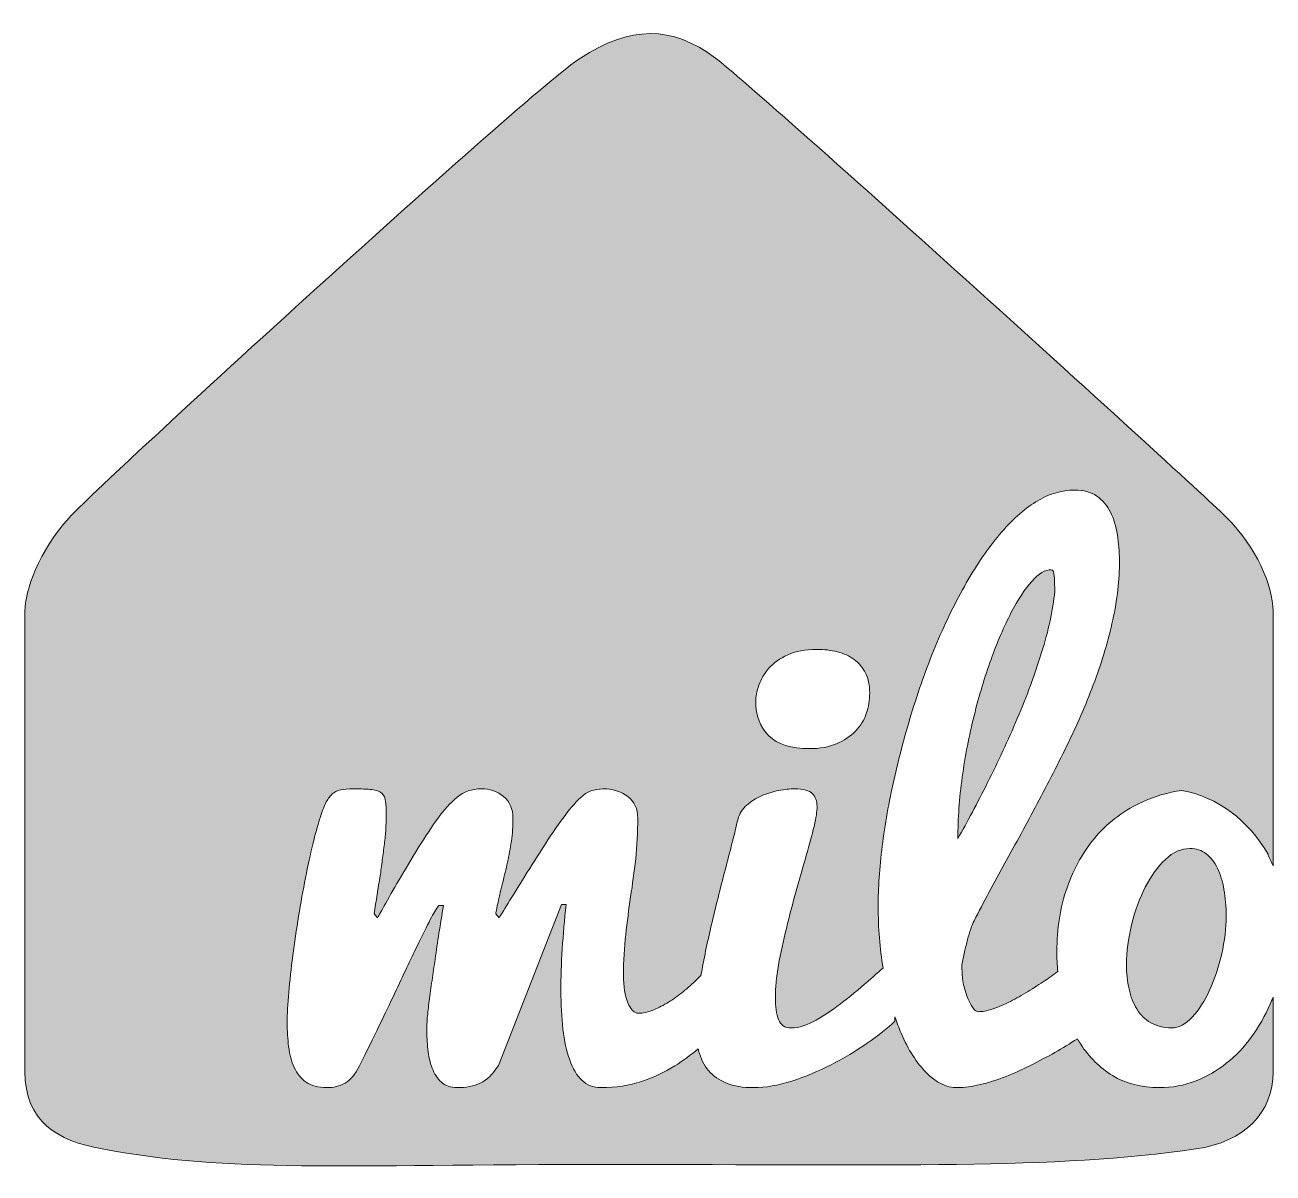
# Model space of a CAD drawing. Header units: inches. Extents: x 116 to 1180, y -1353 to -374.
import ezdxf

# ---------------------------------------------------------------- set-up
doc = ezdxf.new("R2010")
doc.units = ezdxf.units.IN
doc.header["$MEASUREMENT"] = 0
doc.layers.add('Layer 1', color=7, linetype='Continuous')

# ---------------------------------------------------------------- blocks, each defined once
blk = doc.blocks.new('block 2')
at = {"layer": 'Layer 1', "true_color": 0x67bd55}
h = blk.add_hatch(color=93, dxfattribs=at)
h.dxf.hatch_style = 2
edge = h.paths.add_edge_path()
edge.add_spline(control_points=[(1178, -1209.2), (1173.6, -1219.1), (1168.3, -1228.4), (1162, -1237.1), (1155.8, -1245.7), (1148.6, -1253.3), (1140.5, -1259.6), (1132.5, -1266), (1123.7, -1271.1), (1114.1, -1274.8), (1104.6, -1278.5), (1094.4, -1280.4), (1083.6, -1280.4), (1068, -1280.4), (1054.7, -1276.9), (1043.6, -1270.1), (1032.6, -1263.3), (1023.5, -1254.4), (1016.4, -1243.4), (1015.4, -1241.9), (1014.6, -1240.3), (1013.6, -1238.7), (1007.2, -1242.8), (1000.8, -1246.7), (994.4, -1250.4), (987.7, -1254.1), (980.8, -1257.7), (973.6, -1261.4), (966.4, -1265), (959.2, -1268.2), (952, -1271.1), (944.7, -1273.9), (937.6, -1276.2), (930.7, -1277.8), (923.8, -1279.5), (917.4, -1280.4), (911.3, -1280.4), (901.8, -1280.4), (892.9, -1276.2), (884.7, -1267.7), (876.4, -1259.3), (869.3, -1248.1), (863.1, -1233.9), (861.3, -1229.5), (859.6, -1224.9), (857.9, -1220.1), (857.9, -1220.1), (857.9, -1223.8), (857.9, -1223.8), (851.6, -1229.6), (843.6, -1235.9), (834.2, -1242.5), (824.7, -1249.2), (814.5, -1255.3), (803.5, -1260.8), (792.5, -1266.4), (781.3, -1271.1), (769.9, -1274.8), (758.5, -1278.5), (747.6, -1280.4), (737.4, -1280.4), (728.2, -1280.4), (720.4, -1279.1), (714.2, -1276.5), (707.9, -1273.9), (702.8, -1270.4), (698.9, -1265.7), (695, -1261.1), (692.2, -1255.5), (690.5, -1248.9), (690.4, -1248.4), (690.3, -1247.8), (690.2, -1247.3), (683.7, -1252.5), (677.1, -1257.5), (670.1, -1261.9), (661.5, -1267.3), (652.1, -1271.7), (641.8, -1275.2), (631.5, -1278.6), (619.9, -1280.4), (607, -1280.4), (600.6, -1280.4), (595.3, -1278.3), (590.9, -1274.1), (586.6, -1270), (583.1, -1264.2), (580.5, -1256.7), (577.8, -1249.3), (575.9, -1240.5), (574.8, -1230.4), (573.6, -1220.3), (573, -1209.4), (573, -1197.5), (573, -1186.4), (573.4, -1174.5), (574.2, -1162.1), (575, -1149.6), (576.1, -1137), (577.5, -1124.2), (577.5, -1124.2), (573.6, -1124.2), (573.6, -1124.2), (573.6, -1124.2), (519.7, -1261.5), (519.7, -1261.5), (515, -1268.9), (509.9, -1273.9), (504.3, -1276.5), (498.6, -1279.1), (492, -1280.4), (484.6, -1280.4), (478.9, -1280.4), (474.4, -1278.8), (471.1, -1275.7), (467.7, -1272.6), (465.1, -1268.6), (463.2, -1263.8), (461.4, -1258.9), (460.1, -1253.5), (459.5, -1247.7), (458.9, -1241.9), (458.6, -1236.2), (458.6, -1230.7), (458.6, -1228.4), (458.8, -1225.1), (459.1, -1220.9), (459.5, -1216.6), (460, -1211.8), (460.7, -1206.3), (461.4, -1200.8), (462.2, -1195), (463.1, -1188.9), (464, -1182.8), (464.9, -1176.7), (465.8, -1170.7), (467.7, -1156.5), (470.1, -1141.3), (472.9, -1125), (472.9, -1125), (468.9, -1125), (468.9, -1125), (466.8, -1127.7), (464.4, -1131.7), (461.6, -1137), (458.9, -1142.3), (455, -1150.1), (450.1, -1160.3), (445.1, -1170.6), (438.8, -1183.9), (431.1, -1200.3), (423.4, -1216.7), (413.4, -1237.2), (401.2, -1261.8), (397.7, -1269), (393.6, -1273.9), (388.9, -1276.5), (384.2, -1279.1), (379, -1280.4), (373.4, -1280.4), (366.1, -1280.4), (360.2, -1278.8), (355.8, -1275.7), (351.4, -1272.6), (348, -1268.5), (345.6, -1263.2), (343.2, -1258), (341.6, -1252.1), (340.8, -1245.4), (340, -1238.8), (339.6, -1231.9), (339.6, -1224.9), (339.6, -1217.6), (340.1, -1209), (341, -1199.1), (341.8, -1189.2), (343, -1178.8), (344.4, -1167.8), (345.8, -1156.8), (347.5, -1145.6), (349.3, -1134.2), (351.2, -1122.8), (353.1, -1111.8), (355.2, -1101.4), (357.2, -1090.9), (359.3, -1081.4), (361.4, -1072.7), (363.5, -1064), (365.5, -1057), (367.2, -1051.5), (369, -1045.8), (370.7, -1041.3), (372.3, -1037.9), (373.9, -1034.6), (375.7, -1032), (377.7, -1030.1), (379.8, -1028.2), (382.2, -1027), (385, -1026.4), (387.9, -1025.8), (391.5, -1025.5), (395.9, -1025.5), (402.6, -1025.5), (407.9, -1025.7), (411.7, -1026.1), (415.5, -1026.6), (418.4, -1027.6), (420.2, -1029.3), (422.1, -1031), (423.2, -1033.4), (423.5, -1036.6), (423.9, -1039.8), (424.1, -1044.1), (424.1, -1049.6), (424.1, -1052.6), (423.9, -1056.1), (423.7, -1060), (423.4, -1063.9), (423, -1068), (422.5, -1072.5), (421.9, -1076.9), (421.4, -1081.4), (420.7, -1086.1), (420.1, -1090.8), (419.5, -1095.4), (418.8, -1099.8), (417.2, -1110.2), (415.5, -1121), (413.7, -1132.2), (413.7, -1132.2), (416.6, -1135.4), (416.6, -1135.4), (417, -1134.9), (418.9, -1131.5), (422.3, -1125.3), (425.8, -1119.1), (430, -1111.7), (435.1, -1103), (440.1, -1094.3), (445.6, -1085.2), (451.4, -1075.8), (457.3, -1066.3), (462.8, -1057.9), (468.1, -1050.7), (473.3, -1043.4), (478.7, -1037.4), (484.5, -1032.6), (490.2, -1027.8), (497.1, -1025.5), (505, -1025.5), (512.5, -1025.5), (518.9, -1027.6), (524.2, -1032), (529.5, -1036.3), (532.1, -1042.5), (532.1, -1050.4), (532.1, -1057.3), (531.7, -1063.9), (530.8, -1070.1), (529.9, -1076.3), (528.8, -1082.3), (527.5, -1088.1), (526.2, -1094), (524.8, -1099.7), (523.4, -1105.2), (522, -1110.8), (520.6, -1116.5), (519.4, -1122.4), (518.5, -1126.4), (518, -1129), (517.8, -1130.1), (517.6, -1131.1), (517.5, -1131.8), (517.5, -1132.2), (517.5, -1132.2), (520.4, -1135.4), (520.4, -1135.4), (520.8, -1134.9), (522.8, -1131.5), (526.6, -1125.4), (530.3, -1119.3), (534.8, -1111.9), (540.2, -1103.3), (545.6, -1094.6), (551.4, -1085.5), (557.5, -1075.9), (563.6, -1066.3), (569.3, -1057.9), (574.6, -1050.7), (579.8, -1043.6), (584.9, -1037.6), (590, -1032.8), (595.2, -1027.9), (601.4, -1025.5), (608.9, -1025.5), (617.2, -1025.5), (624.2, -1027.6), (630, -1032), (635.7, -1036.3), (638.6, -1042.5), (638.6, -1050.4), (638.6, -1062.6), (638, -1074.2), (636.8, -1085.2), (635.5, -1096.2), (634.1, -1107), (632.5, -1117.6), (630.9, -1128.2), (629.5, -1139), (628.3, -1149.9), (627, -1160.7), (626.4, -1172.3), (626.4, -1184.5), (626.4, -1194.1), (627.6, -1201.9), (630.1, -1207.9), (632.6, -1213.9), (635.6, -1216.9), (639.1, -1216.9), (642.9, -1216.9), (646.7, -1216.1), (650.8, -1214.5), (654.9, -1212.9), (659.1, -1210.9), (663.3, -1208.4), (667.6, -1205.9), (671.7, -1203), (675.8, -1199.8), (679.9, -1196.5), (683.7, -1193.1), (687.5, -1189.5), (689.1, -1188), (690.8, -1186.3), (692.5, -1184.7), (694.9, -1170.9), (697.8, -1156.8), (701.3, -1142.2), (705, -1126.3), (708.9, -1110.5), (713.1, -1094.8), (717.2, -1079), (720.9, -1064.5), (724.1, -1051.2), (725.3, -1046.6), (727.8, -1042.7), (731.5, -1039.4), (735.3, -1036.1), (739.5, -1033.5), (744.2, -1031.4), (748.8, -1029.4), (753.7, -1027.9), (758.8, -1026.9), (763.8, -1025.9), (768.4, -1025.5), (772.4, -1025.5), (779.9, -1025.5), (784.9, -1026.8), (787.6, -1029.6), (790.2, -1032.3), (791.5, -1036), (791.5, -1040.6), (791.5, -1044.5), (790.7, -1050.1), (788.9, -1057.5), (787.1, -1064.8), (784.9, -1073.1), (782.3, -1082.4), (779.6, -1091.7), (776.8, -1101.7), (773.8, -1112.4), (770.7, -1123.1), (767.9, -1133.8), (765.3, -1144.5), (762.6, -1155.3), (760.4, -1165.7), (758.6, -1175.9), (756.9, -1186.1), (756, -1195.2), (756, -1203.4), (756, -1211.3), (756.9, -1217.6), (758.6, -1222.3), (760.4, -1227), (764, -1229.4), (769.5, -1229.4), (775.9, -1229.4), (783, -1227.2), (790.8, -1222.7), (798.5, -1218.3), (806.4, -1213), (814.4, -1206.7), (822.3, -1200.4), (830.1, -1193.9), (837.7, -1187.2), (841.3, -1184), (844.6, -1181.1), (847.8, -1178.4), (845.1, -1161.6), (843.6, -1144.1), (843.6, -1125.8), (843.6, -1110.1), (844.8, -1092.9), (847.1, -1074.4), (849.4, -1055.9), (852.7, -1036.9), (857.2, -1017.2), (861.6, -997.6), (866.9, -977.8), (873, -958), (879.1, -938.2), (886, -919.2), (893.7, -900.9), (901.4, -882.7), (909.7, -865.7), (918.8, -849.8), (927.8, -834), (937.3, -820.2), (947.2, -808.4), (957.1, -796.6), (967.5, -787.4), (978.2, -780.6), (989, -773.9), (1000, -770.6), (1011.2, -770.6), (1018.8, -770.6), (1025.1, -772.3), (1030, -775.7), (1035, -779.2), (1038.9, -783.7), (1041.7, -789.4), (1044.5, -795.1), (1046.5, -801.5), (1047.7, -808.7), (1048.8, -815.8), (1049.4, -823.1), (1049.4, -830.6), (1049.4, -847.2), (1047.5, -864.2), (1043.7, -881.4), (1039.9, -898.7), (1034.8, -916), (1028.3, -933.5), (1021.8, -950.9), (1014.4, -968.4), (1005.9, -985.9), (997.4, -1003.4), (988.5, -1020.8), (979.3, -1038.1), (970.1, -1055.3), (960.9, -1072.3), (951.6, -1089), (942.3, -1105.8), (933.6, -1122.1), (925.4, -1138), (924.5, -1139.8), (923.6, -1142.1), (922.6, -1144.9), (921.6, -1147.8), (920.7, -1150.8), (919.8, -1154.1), (919, -1157.4), (918.1, -1160.9), (917.2, -1164.6), (916.3, -1168.3), (915.6, -1171.9), (915.1, -1175.5), (915.1, -1175.5), (915.1, -1179.2), (915.1, -1179.2), (915.1, -1183.8), (915.5, -1188.3), (916.5, -1192.6), (917.5, -1196.9), (918.7, -1200.8), (920.1, -1204.3), (921.5, -1207.7), (923, -1210.5), (924.6, -1212.5), (926.2, -1214.6), (927.7, -1215.6), (929.1, -1215.6), (932.5, -1215.6), (936.3, -1214.9), (940.7, -1213.4), (945, -1212), (949.6, -1210.1), (954.5, -1207.7), (959.4, -1205.3), (964.4, -1202.6), (969.5, -1199.5), (974.6, -1196.4), (979.6, -1193.3), (984.4, -1190.1), (988.4, -1187.4), (992.6, -1184.4), (996.8, -1181.4), (996.3, -1175.7), (996, -1170), (996, -1164.3), (996, -1144.9), (998.9, -1126.7), (1004.7, -1109.8), (1010.6, -1092.9), (1018.9, -1078.2), (1029.8, -1065.7), (1040.7, -1053.2), (1054, -1043.4), (1069.8, -1036.2), (1079.9, -1031.6), (1090.8, -1028.5), (1102.5, -1026.9), (1133.1, -1032.2), (1159.5, -1052.5), (1176.2, -1081.2), (1176.2, -1081.2), (1176, -1081.5), (1176, -1081.5), (1177.6, -1084.7), (1179, -1088), (1180.4, -1091.3), (1180.4, -992), (1180.4, -885.3), (1180.4, -873.8), (1180.4, -851.8), (1165.7, -818.9), (1141, -794.2), (1116.2, -769.4), (742.5, -430.3), (704.9, -402.1), (667.3, -373.8), (632.2, -374.6), (589.6, -402.1), (547, -429.5), (179.4, -765.8), (153.5, -794.2), (127.7, -822.5), (115.9, -856.9), (115.9, -873.8), (115.9, -873.8), (115.9, -1266.7), (115.9, -1266.7), (115.9, -1309.3), (143, -1325.6), (181.9, -1332.7), (293.4, -1353.3), (378.4, -1345.9), (617.4, -1345.9), (856.4, -1345.9), (994.2, -1350.3), (1114.4, -1332.7), (1156.5, -1326.6), (1180.4, -1301.9), (1180.4, -1266.7), (1180.4, -1266.7), (1180.4, -1241.3), (1180.4, -1203.3), (1179.6, -1205.3), (1178.8, -1207.2), (1178, -1209.2)], knot_values=[0, 0, 0, 0, 1, 1, 1, 2, 2, 2, 3, 3, 3, 4, 4, 4, 5, 5, 5, 6, 6, 6, 7, 7, 7, 8, 8, 8, 9, 9, 9, 10, 10, 10, 11, 11, 11, 12, 12, 12, 13, 13, 13, 14, 14, 14, 15, 15, 15, 16, 16, 16, 17, 17, 17, 18, 18, 18, 19, 19, 19, 20, 20, 20, 21, 21, 21, 22, 22, 22, 23, 23, 23, 24, 24, 24, 25, 25, 25, 26, 26, 26, 27, 27, 27, 28, 28, 28, 29, 29, 29, 30, 30, 30, 31, 31, 31, 32, 32, 32, 33, 33, 33, 34, 34, 34, 35, 35, 35, 36, 36, 36, 37, 37, 37, 38, 38, 38, 39, 39, 39, 40, 40, 40, 41, 41, 41, 42, 42, 42, 43, 43, 43, 44, 44, 44, 45, 45, 45, 46, 46, 46, 47, 47, 47, 48, 48, 48, 49, 49, 49, 50, 50, 50, 51, 51, 51, 52, 52, 52, 53, 53, 53, 54, 54, 54, 55, 55, 55, 56, 56, 56, 57, 57, 57, 58, 58, 58, 59, 59, 59, 60, 60, 60, 61, 61, 61, 62, 62, 62, 63, 63, 63, 64, 64, 64, 65, 65, 65, 66, 66, 66, 67, 67, 67, 68, 68, 68, 69, 69, 69, 70, 70, 70, 71, 71, 71, 72, 72, 72, 73, 73, 73, 74, 74, 74, 75, 75, 75, 76, 76, 76, 77, 77, 77, 78, 78, 78, 79, 79, 79, 80, 80, 80, 81, 81, 81, 82, 82, 82, 83, 83, 83, 84, 84, 84, 85, 85, 85, 86, 86, 86, 87, 87, 87, 88, 88, 88, 89, 89, 89, 90, 90, 90, 91, 91, 91, 92, 92, 92, 93, 93, 93, 94, 94, 94, 95, 95, 95, 96, 96, 96, 97, 97, 97, 98, 98, 98, 99, 99, 99, 100, 100, 100, 101, 101, 101, 102, 102, 102, 103, 103, 103, 104, 104, 104, 105, 105, 105, 106, 106, 106, 107, 107, 107, 108, 108, 108, 109, 109, 109, 110, 110, 110, 111, 111, 111, 112, 112, 112, 113, 113, 113, 114, 114, 114, 115, 115, 115, 116, 116, 116, 117, 117, 117, 118, 118, 118, 119, 119, 119, 120, 120, 120, 121, 121, 121, 122, 122, 122, 123, 123, 123, 124, 124, 124, 125, 125, 125, 126, 126, 126, 127, 127, 127, 128, 128, 128, 129, 129, 129, 130, 130, 130, 131, 131, 131, 132, 132, 132, 133, 133, 133, 134, 134, 134, 135, 135, 135, 136, 136, 136, 137, 137, 137, 138, 138, 138, 139, 139, 139, 140, 140, 140, 141, 141, 141, 142, 142, 142, 143, 143, 143, 144, 144, 144, 145, 145, 145, 146, 146, 146, 147, 147, 147, 148, 148, 148, 149, 149, 149, 150, 150, 150, 151, 151, 151, 152, 152, 152, 153, 153, 153, 154, 154, 154, 155, 155, 155, 156, 156, 156, 157, 157, 157, 158, 158, 158, 159, 159, 159, 160, 160, 160, 161, 161, 161, 162, 162, 162, 163, 163, 163, 164, 164, 164, 165, 165, 165, 166, 166, 166, 167, 167, 167, 168, 168, 168, 169, 169, 169, 170, 170, 170, 171, 171, 171, 172, 172, 172, 173, 173, 173, 174, 174, 174, 175, 175, 175, 176, 176, 176, 177, 177, 177, 178, 178, 178, 179, 179, 179, 180, 180, 180, 181, 181, 181, 182, 182, 182, 183, 183, 183, 184, 184, 184, 185, 185, 185, 186, 186, 186, 186], degree=3, periodic=1)
edge = h.paths.add_edge_path()
edge.add_spline(control_points=[(741.9, -937), (743.7, -931.9), (746.5, -927.1), (750.5, -922.6), (754.5, -918.1), (759.8, -914.2), (766.5, -911.1), (773.1, -908.1), (781.4, -906.5), (791.3, -906.5), (797.5, -906.5), (803.3, -907.2), (808.8, -908.6), (814.3, -910), (819.1, -912.2), (823.1, -915.1), (827.2, -918.1), (830.4, -921.9), (832.8, -926.7), (835.2, -931.5), (836.4, -937.1), (836.4, -943.7), (836.4, -949.7), (835.4, -955.5), (833.5, -961.2), (831.6, -966.9), (828.5, -971.9), (824.2, -976.3), (820, -980.8), (814.6, -984.3), (808.1, -987.1), (801.7, -989.8), (793.9, -991.2), (784.9, -991.2), (769.3, -991.2), (757.8, -987.5), (750.4, -980.2), (743, -972.8), (739.2, -963.1), (739.2, -950.8), (739.2, -946.8), (740.1, -942.2), (741.9, -937)], knot_values=[0, 0, 0, 0, 1, 1, 1, 2, 2, 2, 3, 3, 3, 4, 4, 4, 5, 5, 5, 6, 6, 6, 7, 7, 7, 8, 8, 8, 9, 9, 9, 10, 10, 10, 11, 11, 11, 12, 12, 12, 13, 13, 13, 14, 14, 14, 14], degree=3, periodic=1)
h = blk.add_hatch(color=93, dxfattribs=at)
h.dxf.hatch_style = 2
edge = h.paths.add_edge_path()
edge.add_spline(control_points=[(962.3, -965.4), (970.3, -946.7), (977.2, -928), (983, -909.3), (988.9, -890.6), (992.6, -873.2), (994.2, -857.1), (994.2, -852), (994, -847.6), (993.8, -844), (993.5, -840.3), (992.7, -838.5), (991.3, -838.5), (986.1, -838.5), (980.6, -841.8), (974.7, -848.5), (968.7, -855.1), (962.8, -864.1), (956.9, -875.4), (950.9, -886.8), (945.3, -900), (939.9, -915), (934.5, -930), (929.7, -946.1), (925.4, -963.1), (921.2, -980.1), (917.8, -997.5), (915.3, -1015.5), (912.8, -1033.5), (911.6, -1050.9), (911.6, -1067.9), (919.6, -1053.8), (928, -1037.8), (937, -1020.1), (945.9, -1002.4), (954.3, -984.2), (962.3, -965.4)], knot_values=[0, 0, 0, 0, 1, 1, 1, 2, 2, 2, 3, 3, 3, 4, 4, 4, 5, 5, 5, 6, 6, 6, 7, 7, 7, 8, 8, 8, 9, 9, 9, 10, 10, 10, 11, 11, 11, 12, 12, 12, 12], degree=3, periodic=1)
h = blk.add_hatch(color=93, dxfattribs=at)
h.dxf.hatch_style = 2
edge = h.paths.add_edge_path()
edge.add_spline(control_points=[(1123.4, -1080.9), (1119.5, -1077.9), (1114.8, -1076.4), (1109.3, -1076.4), (1102.1, -1076.4), (1095.2, -1079.5), (1088.6, -1085.7), (1082.1, -1091.9), (1076.3, -1099.8), (1071.4, -1109.5), (1066.4, -1119.1), (1062.5, -1129.8), (1059.7, -1141.5), (1056.9, -1153.2), (1055.4, -1164.4), (1055.4, -1175.2), (1055.4, -1182.6), (1056.1, -1189.6), (1057.6, -1196.2), (1059, -1202.7), (1061.2, -1208.4), (1064.2, -1213.3), (1067.2, -1218.2), (1071.2, -1222.1), (1076.1, -1225), (1081.1, -1227.9), (1087, -1229.4), (1093.9, -1229.4), (1100, -1229.4), (1105.8, -1226.3), (1111.5, -1220.2), (1117.1, -1214.1), (1122.1, -1206.4), (1126.3, -1197.1), (1130.6, -1187.8), (1134, -1177.6), (1136.6, -1166.3), (1139.1, -1155.1), (1140.4, -1144.3), (1140.4, -1134.1), (1140.4, -1125.9), (1139.8, -1118.3), (1138.5, -1111.4), (1137.3, -1104.4), (1135.5, -1098.3), (1133, -1093.2), (1130.5, -1088), (1127.3, -1084), (1123.4, -1080.9)], knot_values=[0, 0, 0, 0, 1, 1, 1, 2, 2, 2, 3, 3, 3, 4, 4, 4, 5, 5, 5, 6, 6, 6, 7, 7, 7, 8, 8, 8, 9, 9, 9, 10, 10, 10, 11, 11, 11, 12, 12, 12, 13, 13, 13, 14, 14, 14, 15, 15, 15, 16, 16, 16, 16], degree=3, periodic=1)
at = {"layer": 'Layer 1', "lineweight": 0}
for points, knots in [([(1178, -1209.2), (1173.6, -1219.1), (1168.3, -1228.4), (1162, -1237.1), (1155.8, -1245.7), (1148.6, -1253.3), (1140.5, -1259.6), (1132.5, -1266), (1123.7, -1271.1), (1114.1, -1274.8), (1104.6, -1278.5), (1094.4, -1280.4), (1083.6, -1280.4), (1068, -1280.4), (1054.7, -1276.9), (1043.6, -1270.1), (1032.6, -1263.3), (1023.5, -1254.4), (1016.4, -1243.4), (1015.4, -1241.9), (1014.6, -1240.3), (1013.6, -1238.7), (1007.2, -1242.8), (1000.8, -1246.7), (994.4, -1250.4), (987.7, -1254.1), (980.8, -1257.7), (973.6, -1261.4), (966.4, -1265), (959.2, -1268.2), (952, -1271.1), (944.7, -1273.9), (937.6, -1276.2), (930.7, -1277.8), (923.8, -1279.5), (917.4, -1280.4), (911.3, -1280.4), (901.8, -1280.4), (892.9, -1276.2), (884.7, -1267.7), (876.4, -1259.3), (869.3, -1248.1), (863.1, -1233.9), (861.3, -1229.5), (859.6, -1224.9), (857.9, -1220.1), (857.9, -1220.1), (857.9, -1223.8), (857.9, -1223.8), (851.6, -1229.6), (843.6, -1235.9), (834.2, -1242.5), (824.7, -1249.2), (814.5, -1255.3), (803.5, -1260.8), (792.5, -1266.4), (781.3, -1271.1), (769.9, -1274.8), (758.5, -1278.5), (747.6, -1280.4), (737.4, -1280.4), (728.2, -1280.4), (720.4, -1279.1), (714.2, -1276.5), (707.9, -1273.9), (702.8, -1270.4), (698.9, -1265.7), (695, -1261.1), (692.2, -1255.5), (690.5, -1248.9), (690.4, -1248.4), (690.3, -1247.8), (690.2, -1247.3), (683.7, -1252.5), (677.1, -1257.5), (670.1, -1261.9), (661.5, -1267.3), (652.1, -1271.7), (641.8, -1275.2), (631.5, -1278.6), (619.9, -1280.4), (607, -1280.4), (600.6, -1280.4), (595.3, -1278.3), (590.9, -1274.1), (586.6, -1270), (583.1, -1264.2), (580.5, -1256.7), (577.8, -1249.3), (575.9, -1240.5), (574.8, -1230.4), (573.6, -1220.3), (573, -1209.4), (573, -1197.5), (573, -1186.4), (573.4, -1174.5), (574.2, -1162.1), (575, -1149.6), (576.1, -1137), (577.5, -1124.2), (577.5, -1124.2), (573.6, -1124.2), (573.6, -1124.2), (573.6, -1124.2), (519.7, -1261.5), (519.7, -1261.5), (515, -1268.9), (509.9, -1273.9), (504.3, -1276.5), (498.6, -1279.1), (492, -1280.4), (484.6, -1280.4), (478.9, -1280.4), (474.4, -1278.8), (471.1, -1275.7), (467.7, -1272.6), (465.1, -1268.6), (463.2, -1263.8), (461.4, -1258.9), (460.1, -1253.5), (459.5, -1247.7), (458.9, -1241.9), (458.6, -1236.2), (458.6, -1230.7), (458.6, -1228.4), (458.8, -1225.1), (459.1, -1220.9), (459.5, -1216.6), (460, -1211.8), (460.7, -1206.3), (461.4, -1200.8), (462.2, -1195), (463.1, -1188.9), (464, -1182.8), (464.9, -1176.7), (465.8, -1170.7), (467.7, -1156.5), (470.1, -1141.3), (472.9, -1125), (472.9, -1125), (468.9, -1125), (468.9, -1125), (466.8, -1127.7), (464.4, -1131.7), (461.6, -1137), (458.9, -1142.3), (455, -1150.1), (450.1, -1160.3), (445.1, -1170.6), (438.8, -1183.9), (431.1, -1200.3), (423.4, -1216.7), (413.4, -1237.2), (401.2, -1261.8), (397.7, -1269), (393.6, -1273.9), (388.9, -1276.5), (384.2, -1279.1), (379, -1280.4), (373.4, -1280.4), (366.1, -1280.4), (360.2, -1278.8), (355.8, -1275.7), (351.4, -1272.6), (348, -1268.5), (345.6, -1263.2), (343.2, -1258), (341.6, -1252.1), (340.8, -1245.4), (340, -1238.8), (339.6, -1231.9), (339.6, -1224.9), (339.6, -1217.6), (340.1, -1209), (341, -1199.1), (341.8, -1189.2), (343, -1178.8), (344.4, -1167.8), (345.8, -1156.8), (347.5, -1145.6), (349.3, -1134.2), (351.2, -1122.8), (353.1, -1111.8), (355.2, -1101.4), (357.2, -1090.9), (359.3, -1081.4), (361.4, -1072.7), (363.5, -1064), (365.5, -1057), (367.2, -1051.5), (369, -1045.8), (370.7, -1041.3), (372.3, -1037.9), (373.9, -1034.6), (375.7, -1032), (377.7, -1030.1), (379.8, -1028.2), (382.2, -1027), (385, -1026.4), (387.9, -1025.8), (391.5, -1025.5), (395.9, -1025.5), (402.6, -1025.5), (407.9, -1025.7), (411.7, -1026.1), (415.5, -1026.6), (418.4, -1027.6), (420.2, -1029.3), (422.1, -1031), (423.2, -1033.4), (423.5, -1036.6), (423.9, -1039.8), (424.1, -1044.1), (424.1, -1049.6), (424.1, -1052.6), (423.9, -1056.1), (423.7, -1060), (423.4, -1063.9), (423, -1068), (422.5, -1072.5), (421.9, -1076.9), (421.4, -1081.4), (420.7, -1086.1), (420.1, -1090.8), (419.5, -1095.4), (418.8, -1099.8), (417.2, -1110.2), (415.5, -1121), (413.7, -1132.2), (413.7, -1132.2), (416.6, -1135.4), (416.6, -1135.4), (417, -1134.9), (418.9, -1131.5), (422.3, -1125.3), (425.8, -1119.1), (430, -1111.7), (435.1, -1103), (440.1, -1094.3), (445.6, -1085.2), (451.4, -1075.8), (457.3, -1066.3), (462.8, -1057.9), (468.1, -1050.7), (473.3, -1043.4), (478.7, -1037.4), (484.5, -1032.6), (490.2, -1027.8), (497.1, -1025.5), (505, -1025.5), (512.5, -1025.5), (518.9, -1027.6), (524.2, -1032), (529.5, -1036.3), (532.1, -1042.5), (532.1, -1050.4), (532.1, -1057.3), (531.7, -1063.9), (530.8, -1070.1), (529.9, -1076.3), (528.8, -1082.3), (527.5, -1088.1), (526.2, -1094), (524.8, -1099.7), (523.4, -1105.2), (522, -1110.8), (520.6, -1116.5), (519.4, -1122.4), (518.5, -1126.4), (518, -1129), (517.8, -1130.1), (517.6, -1131.1), (517.5, -1131.8), (517.5, -1132.2), (517.5, -1132.2), (520.4, -1135.4), (520.4, -1135.4), (520.8, -1134.9), (522.8, -1131.5), (526.6, -1125.4), (530.3, -1119.3), (534.8, -1111.9), (540.2, -1103.3), (545.6, -1094.6), (551.4, -1085.5), (557.5, -1075.9), (563.6, -1066.3), (569.3, -1057.9), (574.6, -1050.7), (579.8, -1043.6), (584.9, -1037.6), (590, -1032.8), (595.2, -1027.9), (601.4, -1025.5), (608.9, -1025.5), (617.2, -1025.5), (624.2, -1027.6), (630, -1032), (635.7, -1036.3), (638.6, -1042.5), (638.6, -1050.4), (638.6, -1062.6), (638, -1074.2), (636.8, -1085.2), (635.5, -1096.2), (634.1, -1107), (632.5, -1117.6), (630.9, -1128.2), (629.5, -1139), (628.3, -1149.9), (627, -1160.7), (626.4, -1172.3), (626.4, -1184.5), (626.4, -1194.1), (627.6, -1201.9), (630.1, -1207.9), (632.6, -1213.9), (635.6, -1216.9), (639.1, -1216.9), (642.9, -1216.9), (646.7, -1216.1), (650.8, -1214.5), (654.9, -1212.9), (659.1, -1210.9), (663.3, -1208.4), (667.6, -1205.9), (671.7, -1203), (675.8, -1199.8), (679.9, -1196.5), (683.7, -1193.1), (687.5, -1189.5), (689.1, -1188), (690.8, -1186.3), (692.5, -1184.7), (694.9, -1170.9), (697.8, -1156.8), (701.3, -1142.2), (705, -1126.3), (708.9, -1110.5), (713.1, -1094.8), (717.2, -1079), (720.9, -1064.5), (724.1, -1051.2), (725.3, -1046.6), (727.8, -1042.7), (731.5, -1039.4), (735.3, -1036.1), (739.5, -1033.5), (744.2, -1031.4), (748.8, -1029.4), (753.7, -1027.9), (758.8, -1026.9), (763.8, -1025.9), (768.4, -1025.5), (772.4, -1025.5), (779.9, -1025.5), (784.9, -1026.8), (787.6, -1029.6), (790.2, -1032.3), (791.5, -1036), (791.5, -1040.6), (791.5, -1044.5), (790.7, -1050.1), (788.9, -1057.5), (787.1, -1064.8), (784.9, -1073.1), (782.3, -1082.4), (779.6, -1091.7), (776.8, -1101.7), (773.8, -1112.4), (770.7, -1123.1), (767.9, -1133.8), (765.3, -1144.5), (762.6, -1155.3), (760.4, -1165.7), (758.6, -1175.9), (756.9, -1186.1), (756, -1195.2), (756, -1203.4), (756, -1211.3), (756.9, -1217.6), (758.6, -1222.3), (760.4, -1227), (764, -1229.4), (769.5, -1229.4), (775.9, -1229.4), (783, -1227.2), (790.8, -1222.7), (798.5, -1218.3), (806.4, -1213), (814.4, -1206.7), (822.3, -1200.4), (830.1, -1193.9), (837.7, -1187.2), (841.3, -1184), (844.6, -1181.1), (847.8, -1178.4), (845.1, -1161.6), (843.6, -1144.1), (843.6, -1125.8), (843.6, -1110.1), (844.8, -1092.9), (847.1, -1074.4), (849.4, -1055.9), (852.7, -1036.9), (857.2, -1017.2), (861.6, -997.6), (866.9, -977.8), (873, -958), (879.1, -938.2), (886, -919.2), (893.7, -900.9), (901.4, -882.7), (909.7, -865.7), (918.8, -849.8), (927.8, -834), (937.3, -820.2), (947.2, -808.4), (957.1, -796.6), (967.5, -787.4), (978.2, -780.6), (989, -773.9), (1000, -770.6), (1011.2, -770.6), (1018.8, -770.6), (1025.1, -772.3), (1030, -775.7), (1035, -779.2), (1038.9, -783.7), (1041.7, -789.4), (1044.5, -795.1), (1046.5, -801.5), (1047.7, -808.7), (1048.8, -815.8), (1049.4, -823.1), (1049.4, -830.6), (1049.4, -847.2), (1047.5, -864.2), (1043.7, -881.4), (1039.9, -898.7), (1034.8, -916), (1028.3, -933.5), (1021.8, -950.9), (1014.4, -968.4), (1005.9, -985.9), (997.4, -1003.4), (988.5, -1020.8), (979.3, -1038.1), (970.1, -1055.3), (960.9, -1072.3), (951.6, -1089), (942.3, -1105.8), (933.6, -1122.1), (925.4, -1138), (924.5, -1139.8), (923.6, -1142.1), (922.6, -1144.9), (921.6, -1147.8), (920.7, -1150.8), (919.8, -1154.1), (919, -1157.4), (918.1, -1160.9), (917.2, -1164.6), (916.3, -1168.3), (915.6, -1171.9), (915.1, -1175.5), (915.1, -1175.5), (915.1, -1179.2), (915.1, -1179.2), (915.1, -1183.8), (915.5, -1188.3), (916.5, -1192.6), (917.5, -1196.9), (918.7, -1200.8), (920.1, -1204.3), (921.5, -1207.7), (923, -1210.5), (924.6, -1212.5), (926.2, -1214.6), (927.7, -1215.6), (929.1, -1215.6), (932.5, -1215.6), (936.3, -1214.9), (940.7, -1213.4), (945, -1212), (949.6, -1210.1), (954.5, -1207.7), (959.4, -1205.3), (964.4, -1202.6), (969.5, -1199.5), (974.6, -1196.4), (979.6, -1193.3), (984.4, -1190.1), (988.4, -1187.4), (992.6, -1184.4), (996.8, -1181.4), (996.3, -1175.7), (996, -1170), (996, -1164.3), (996, -1144.9), (998.9, -1126.7), (1004.7, -1109.8), (1010.6, -1092.9), (1018.9, -1078.2), (1029.8, -1065.7), (1040.7, -1053.2), (1054, -1043.4), (1069.8, -1036.2), (1079.9, -1031.6), (1090.8, -1028.5), (1102.5, -1026.9), (1133.1, -1032.2), (1159.5, -1052.5), (1176.2, -1081.2), (1176.2, -1081.2), (1176, -1081.5), (1176, -1081.5), (1177.6, -1084.7), (1179, -1088), (1180.4, -1091.3), (1180.4, -992), (1180.4, -885.3), (1180.4, -873.8), (1180.4, -851.8), (1165.7, -818.9), (1141, -794.2), (1116.2, -769.4), (742.5, -430.3), (704.9, -402.1), (667.3, -373.8), (632.2, -374.6), (589.6, -402.1), (547, -429.5), (179.4, -765.8), (153.5, -794.2), (127.7, -822.5), (115.9, -856.9), (115.9, -873.8), (115.9, -873.8), (115.9, -1266.7), (115.9, -1266.7), (115.9, -1309.3), (143, -1325.6), (181.9, -1332.7), (293.4, -1353.3), (378.4, -1345.9), (617.4, -1345.9), (856.4, -1345.9), (994.2, -1350.3), (1114.4, -1332.7), (1156.5, -1326.6), (1180.4, -1301.9), (1180.4, -1266.7), (1180.4, -1266.7), (1180.4, -1241.3), (1180.4, -1203.3), (1179.6, -1205.3), (1178.8, -1207.2), (1178, -1209.2)], [0, 0, 0, 0, 1, 1, 1, 2, 2, 2, 3, 3, 3, 4, 4, 4, 5, 5, 5, 6, 6, 6, 7, 7, 7, 8, 8, 8, 9, 9, 9, 10, 10, 10, 11, 11, 11, 12, 12, 12, 13, 13, 13, 14, 14, 14, 15, 15, 15, 16, 16, 16, 17, 17, 17, 18, 18, 18, 19, 19, 19, 20, 20, 20, 21, 21, 21, 22, 22, 22, 23, 23, 23, 24, 24, 24, 25, 25, 25, 26, 26, 26, 27, 27, 27, 28, 28, 28, 29, 29, 29, 30, 30, 30, 31, 31, 31, 32, 32, 32, 33, 33, 33, 34, 34, 34, 35, 35, 35, 36, 36, 36, 37, 37, 37, 38, 38, 38, 39, 39, 39, 40, 40, 40, 41, 41, 41, 42, 42, 42, 43, 43, 43, 44, 44, 44, 45, 45, 45, 46, 46, 46, 47, 47, 47, 48, 48, 48, 49, 49, 49, 50, 50, 50, 51, 51, 51, 52, 52, 52, 53, 53, 53, 54, 54, 54, 55, 55, 55, 56, 56, 56, 57, 57, 57, 58, 58, 58, 59, 59, 59, 60, 60, 60, 61, 61, 61, 62, 62, 62, 63, 63, 63, 64, 64, 64, 65, 65, 65, 66, 66, 66, 67, 67, 67, 68, 68, 68, 69, 69, 69, 70, 70, 70, 71, 71, 71, 72, 72, 72, 73, 73, 73, 74, 74, 74, 75, 75, 75, 76, 76, 76, 77, 77, 77, 78, 78, 78, 79, 79, 79, 80, 80, 80, 81, 81, 81, 82, 82, 82, 83, 83, 83, 84, 84, 84, 85, 85, 85, 86, 86, 86, 87, 87, 87, 88, 88, 88, 89, 89, 89, 90, 90, 90, 91, 91, 91, 92, 92, 92, 93, 93, 93, 94, 94, 94, 95, 95, 95, 96, 96, 96, 97, 97, 97, 98, 98, 98, 99, 99, 99, 100, 100, 100, 101, 101, 101, 102, 102, 102, 103, 103, 103, 104, 104, 104, 105, 105, 105, 106, 106, 106, 107, 107, 107, 108, 108, 108, 109, 109, 109, 110, 110, 110, 111, 111, 111, 112, 112, 112, 113, 113, 113, 114, 114, 114, 115, 115, 115, 116, 116, 116, 117, 117, 117, 118, 118, 118, 119, 119, 119, 120, 120, 120, 121, 121, 121, 122, 122, 122, 123, 123, 123, 124, 124, 124, 125, 125, 125, 126, 126, 126, 127, 127, 127, 128, 128, 128, 129, 129, 129, 130, 130, 130, 131, 131, 131, 132, 132, 132, 133, 133, 133, 134, 134, 134, 135, 135, 135, 136, 136, 136, 137, 137, 137, 138, 138, 138, 139, 139, 139, 140, 140, 140, 141, 141, 141, 142, 142, 142, 143, 143, 143, 144, 144, 144, 145, 145, 145, 146, 146, 146, 147, 147, 147, 148, 148, 148, 149, 149, 149, 150, 150, 150, 151, 151, 151, 152, 152, 152, 153, 153, 153, 154, 154, 154, 155, 155, 155, 156, 156, 156, 157, 157, 157, 158, 158, 158, 159, 159, 159, 160, 160, 160, 161, 161, 161, 162, 162, 162, 163, 163, 163, 164, 164, 164, 165, 165, 165, 166, 166, 166, 167, 167, 167, 168, 168, 168, 169, 169, 169, 170, 170, 170, 171, 171, 171, 172, 172, 172, 173, 173, 173, 174, 174, 174, 175, 175, 175, 176, 176, 176, 177, 177, 177, 178, 178, 178, 179, 179, 179, 180, 180, 180, 181, 181, 181, 182, 182, 182, 183, 183, 183, 184, 184, 184, 185, 185, 185, 186, 186, 186, 186]), ([(962.3, -965.4), (970.3, -946.7), (977.2, -928), (983, -909.3), (988.9, -890.6), (992.6, -873.2), (994.2, -857.1), (994.2, -852), (994, -847.6), (993.8, -844), (993.5, -840.3), (992.7, -838.5), (991.3, -838.5), (986.1, -838.5), (980.6, -841.8), (974.7, -848.5), (968.7, -855.1), (962.8, -864.1), (956.9, -875.4), (950.9, -886.8), (945.3, -900), (939.9, -915), (934.5, -930), (929.7, -946.1), (925.4, -963.1), (921.2, -980.1), (917.8, -997.5), (915.3, -1015.5), (912.8, -1033.5), (911.6, -1050.9), (911.6, -1067.9), (919.6, -1053.8), (928, -1037.8), (937, -1020.1), (945.9, -1002.4), (954.3, -984.2), (962.3, -965.4)], [0, 0, 0, 0, 1, 1, 1, 2, 2, 2, 3, 3, 3, 4, 4, 4, 5, 5, 5, 6, 6, 6, 7, 7, 7, 8, 8, 8, 9, 9, 9, 10, 10, 10, 11, 11, 11, 12, 12, 12, 12]), ([(741.9, -937), (743.7, -931.9), (746.5, -927.1), (750.5, -922.6), (754.5, -918.1), (759.8, -914.2), (766.5, -911.1), (773.1, -908.1), (781.4, -906.5), (791.3, -906.5), (797.5, -906.5), (803.3, -907.2), (808.8, -908.6), (814.3, -910), (819.1, -912.2), (823.1, -915.1), (827.2, -918.1), (830.4, -921.9), (832.8, -926.7), (835.2, -931.5), (836.4, -937.1), (836.4, -943.7), (836.4, -949.7), (835.4, -955.5), (833.5, -961.2), (831.6, -966.9), (828.5, -971.9), (824.2, -976.3), (820, -980.8), (814.6, -984.3), (808.1, -987.1), (801.7, -989.8), (793.9, -991.2), (784.9, -991.2), (769.3, -991.2), (757.8, -987.5), (750.4, -980.2), (743, -972.8), (739.2, -963.1), (739.2, -950.8), (739.2, -946.8), (740.1, -942.2), (741.9, -937)], [0, 0, 0, 0, 1, 1, 1, 2, 2, 2, 3, 3, 3, 4, 4, 4, 5, 5, 5, 6, 6, 6, 7, 7, 7, 8, 8, 8, 9, 9, 9, 10, 10, 10, 11, 11, 11, 12, 12, 12, 13, 13, 13, 14, 14, 14, 14]), ([(1123.4, -1080.9), (1119.5, -1077.9), (1114.8, -1076.4), (1109.3, -1076.4), (1102.1, -1076.4), (1095.2, -1079.5), (1088.6, -1085.7), (1082.1, -1091.9), (1076.3, -1099.8), (1071.4, -1109.5), (1066.4, -1119.1), (1062.5, -1129.8), (1059.7, -1141.5), (1056.9, -1153.2), (1055.4, -1164.4), (1055.4, -1175.2), (1055.4, -1182.6), (1056.1, -1189.6), (1057.6, -1196.2), (1059, -1202.7), (1061.2, -1208.4), (1064.2, -1213.3), (1067.2, -1218.2), (1071.2, -1222.1), (1076.1, -1225), (1081.1, -1227.9), (1087, -1229.4), (1093.9, -1229.4), (1100, -1229.4), (1105.8, -1226.3), (1111.5, -1220.2), (1117.1, -1214.1), (1122.1, -1206.4), (1126.3, -1197.1), (1130.6, -1187.8), (1134, -1177.6), (1136.6, -1166.3), (1139.1, -1155.1), (1140.4, -1144.3), (1140.4, -1134.1), (1140.4, -1125.9), (1139.8, -1118.3), (1138.5, -1111.4), (1137.3, -1104.4), (1135.5, -1098.3), (1133, -1093.2), (1130.5, -1088), (1127.3, -1084), (1123.4, -1080.9)], [0, 0, 0, 0, 1, 1, 1, 2, 2, 2, 3, 3, 3, 4, 4, 4, 5, 5, 5, 6, 6, 6, 7, 7, 7, 8, 8, 8, 9, 9, 9, 10, 10, 10, 11, 11, 11, 12, 12, 12, 13, 13, 13, 14, 14, 14, 15, 15, 15, 16, 16, 16, 16])]:
    blk.add_open_spline(points, degree=3, knots=knots, dxfattribs=at)

msp = doc.modelspace()

# ---------------------------------------------------------------- block references
at = {"layer": 'Layer 1'}
msp.add_blockref('block 2', (0, 0), dxfattribs=at)

doc.saveas('drawing.dxf')
